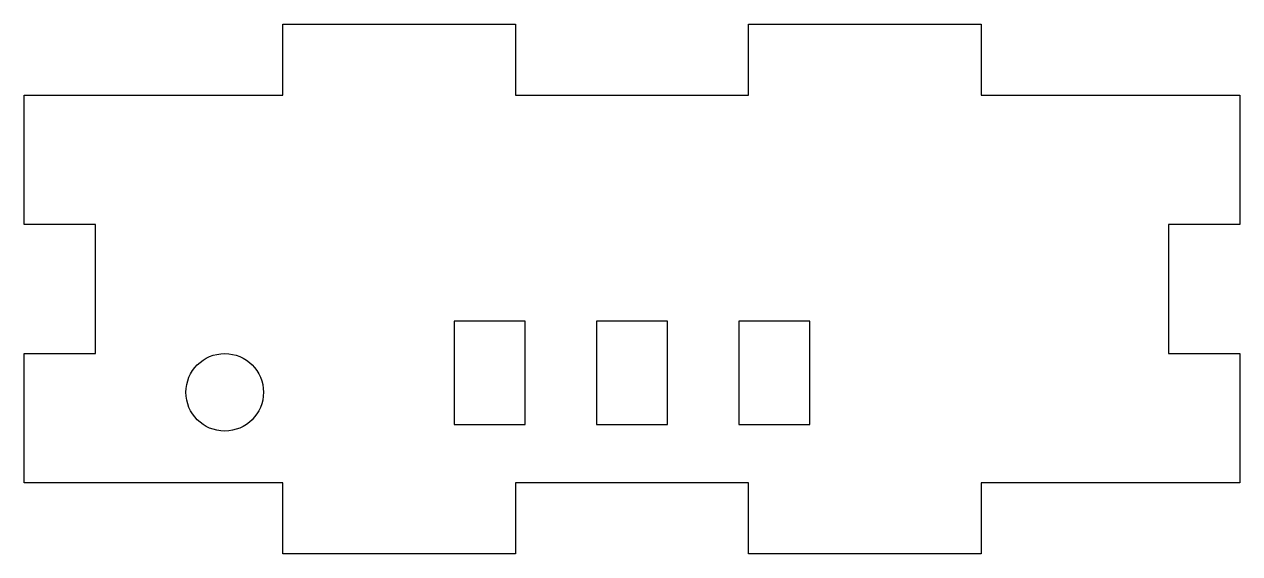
# Model space of a CAD drawing. Header units: millimetres. Extents: x -47 to 47, y 2 to 43.
import ezdxf

# ---------------------------------------------------------------- set-up
doc = ezdxf.new("R2010")
doc.units = ezdxf.units.MM
doc.layers.get('0').update_dxf_attribs({"linetype": 'CONTINUOUS'})

msp = doc.modelspace()

# ---------------------------------------------------------------- linework, layer by layer
for points in [[(9, 7.5), (-9, 7.5), (-9, 2), (-27, 2), (-27, 7.5), (-47, 7.5), (-47, 17.5), (-41.5, 17.5), (-41.5, 27.5), (-47, 27.5), (-47, 37.5), (-27, 37.5), (-27, 43), (-9, 43), (-9, 37.5), (9, 37.5), (9, 43), (27, 43), (27, 37.5), (47, 37.5), (47, 27.5), (41.5, 27.5), (41.5, 17.5), (47, 17.5), (47, 7.5), (27, 7.5), (27, 2), (9, 2)], [(-8.25, 12), (-8.25, 20), (-13.75, 20), (-13.75, 12)], [(2.75, 12), (2.75, 20), (-2.75, 20), (-2.75, 12)], [(13.75, 12), (13.75, 20), (8.25, 20), (8.25, 12)]]:
    msp.add_lwpolyline(points, close=True)
msp.add_circle((-31.5, 14.5), 3)

doc.saveas('drawing.dxf')
